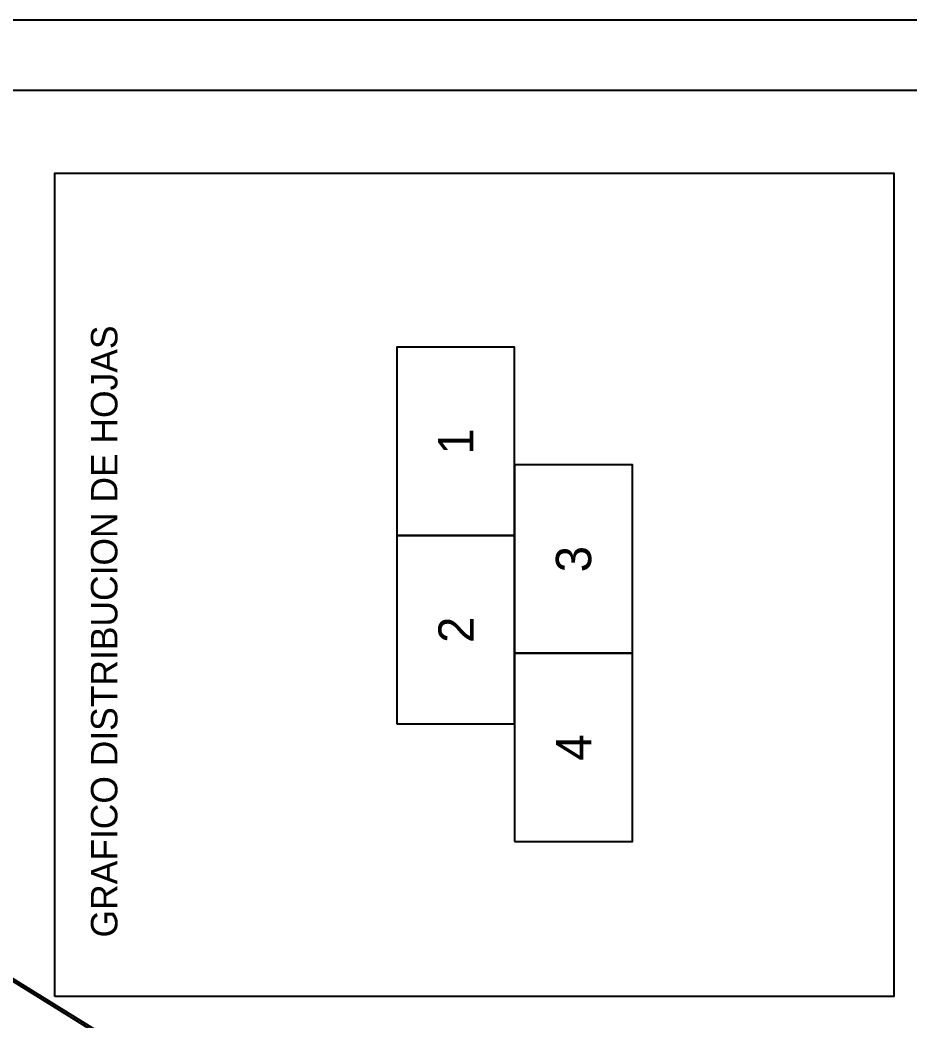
# Model space of a CAD drawing. Extents: x 748454 to 749044, y 4315881 to 4316908.
# Drawn here: x 748586.8 to 748662.4, y 4316822.5 to 4316907.5 of the extents above; entities that cross this region are included whole.
import ezdxf
from ezdxf.enums import TextEntityAlignment as Align

# ---------------------------------------------------------------- set-up
doc = ezdxf.new("R2010")
doc.units = 0
doc.layers.get('0').update_dxf_attribs({"linetype": 'CONTINUOUS'})

msp = doc.modelspace()

# ---------------------------------------------------------------- linework, layer by layer
at = {"color": 0, "linetype": 'CONTINUOUS'}
for points in [[(748589.77, 4316824.54), (748589.77, 4316894.5), (748661.04, 4316894.5), (748661.04, 4316824.54)], [(748618.84, 4316863.7), (748628.84, 4316863.7), (748628.84, 4316879.7), (748618.84, 4316879.7)], [(748628.84, 4316853.7), (748638.84, 4316853.7), (748638.84, 4316869.7), (748628.84, 4316869.7)], [(748618.84, 4316847.7), (748628.84, 4316847.7), (748628.84, 4316863.7), (748618.84, 4316863.7)], [(748628.84, 4316837.7), (748638.84, 4316837.7), (748638.84, 4316853.7), (748628.84, 4316853.7)]]:
    msp.add_lwpolyline(points, close=True, dxfattribs=at)

# ---------------------------------------------------------------- texts
msp.add_text('GRAFICO DISTRIBUCION DE HOJAS', height=2.25, rotation=90, dxfattribs=at).set_placement((748595.1, 4316829.56))
for s, p in [('1', (748623.84, 4316871.7)), ('3', (748633.84, 4316861.7)), ('2', (748623.84, 4316855.7)), ('4', (748633.84, 4316845.7))]:
    msp.add_text(s, height=3, rotation=90, dxfattribs=at).set_placement(p, align=Align.MIDDLE)

# ---------------------------------------------------------------- meshes
mesh = msp.add_polyface(dxfattribs=at)
corners = [(748454.5, 4315881), (748454.5, 4315881), (748454.5, 4316071.962), (748762.5, 4315881), (748454.5, 4316246.493), (749044, 4315881), (748454.5, 4316907.5), (749044, 4316542.007), (749044, 4316907.5)]
mesh.append_faces([[corners[k] for k in face] for face in [(0, 1, 3, 2), (2, 3, 5, 4), (4, 5, 7, 6), (6, 7, 8, 8)]], dxfattribs={"vtx0": -1, "vtx2": -1, "color": 0})
mesh = msp.add_polyface(dxfattribs=at)
corners = [(748464.5, 4316721), (748464.5, 4316721), (748464.5, 4316895.271), (748745.58, 4316721), (748464.5, 4316901.5), (748745.58, 4316727.229), (748745.58, 4316901.5)]
mesh.append_faces([[corners[k] for k in face] for face in [(0, 1, 3, 2), (2, 3, 5, 4), (4, 5, 6, 6)]], dxfattribs={"vtx0": -1, "vtx2": -1, "color": 0})

doc.saveas('drawing.dxf')
